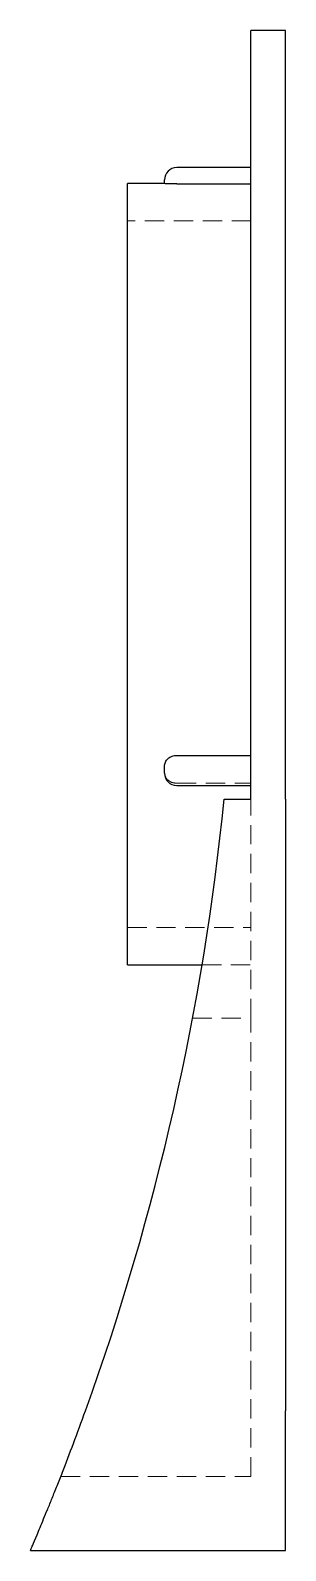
# Model space of a CAD drawing. Header units: millimetres. Extents: x 47 to 232, y 7 to 167.
# Drawn here: x 215.1 to 231.9, y 7 to 107 of the extents above.
import ezdxf

# ---------------------------------------------------------------- set-up
doc = ezdxf.new("R2010")
doc.units = ezdxf.units.MM
doc.linetypes.add('HIDDEN', pattern=[1.905, 1.27, -0.635])

msp = doc.modelspace()

# ---------------------------------------------------------------- linework, layer by layer
at = {"color": 7, "linetype": 'Continuous', "lineweight": 25}
for p, q in [((231.89, 107), (229.61, 107)), ((229.61, 56.43), (229.61, 107)), ((231.89, 56.43), (231.89, 107)), ((223.92, 96.92), (223.92, 97.16)), ((229.61, 97.98), (224.73, 97.98)), ((223.92, 96.92), (221.48, 96.92)), ((221.48, 45.54), (221.48, 96.92)), ((224.73, 96.9), (229.61, 96.9)), ((224.73, 59.31), (229.61, 59.31)), ((223.92, 58.14), (223.92, 58.59)), ((224.73, 57.33), (229.61, 57.33)), ((227.84, 56.43), (229.61, 56.43)), ((231.89, 56.43), (231.89, 16.2)), ((221.48, 45.54), (226.39, 45.54)), ((231.89, 7), (231.89, 16.2)), ((215.1, 7), (231.89, 7))]:
    msp.add_line(p, q, dxfattribs=at)
at = {"color": 7, "linetype": 'HIDDEN', "lineweight": 18}
for p, q in [((229.61, 94.48), (221.48, 94.48)), ((224.73, 57.48), (229.61, 57.48)), ((229.61, 42.03), (229.61, 56.43)), ((221.48, 47.98), (229.61, 47.98)), ((226.39, 45.54), (229.61, 45.54)), ((225.77, 42.03), (229.61, 42.03)), ((229.61, 18.22), (229.61, 42.03)), ((229.61, 11.88), (229.61, 18.22)), ((217.11, 11.88), (229.61, 11.88))]:
    msp.add_line(p, q, dxfattribs=at)
at = {"color": 7, "linetype": 'Continuous', "lineweight": 25}
for centre, radius, start, end in [((224.73, 97.16), 0.813, 90, 180), ((224.73, 58.14), 0.813, 180, 270), ((60.85, 73.15), 167.83, 340.1638, 354.2821)]:
    msp.add_arc(centre, radius, start, end, dxfattribs=at)
for points, knots in [([(224.73, 96.9), (224.63, 96.9), (224.52, 96.9), (224.32, 96.9), (224.23, 96.9), (224.01, 96.91), (223.92, 96.92), (223.92, 96.92)], [0, 0, 0, 0, 0.25, 0.25, 0.5, 0.5, 1, 1, 1, 1]), ([(223.92, 58.59), (223.92, 58.69), (223.94, 58.78), (224.02, 58.95), (224.08, 59.03), (224.23, 59.16), (224.32, 59.22), (224.52, 59.29), (224.63, 59.31), (224.73, 59.31)], [0, 0, 0, 0, 0.25, 0.25, 0.5, 0.5, 0.75, 0.75, 1, 1, 1, 1]), ([(215.1, 7.01), (215.1, 7.01), (215.1, 7.01), (215.15, 7.12), (215.27, 7.4), (215.46, 7.87), (215.73, 8.51), (215.96, 9.07), (216.23, 9.72), (216.53, 10.45), (216.85, 11.26), (217.31, 12.42), (217.93, 14.03), (218.45, 15.47), (218.72, 16.2)], [0, 0, 0, 0, 0.04459, 0.11361, 0.18264, 0.31334, 0.38051, 0.44768, 0.51567, 0.58367, 0.65338, 0.7231, 0.85999, 1, 1, 1, 1])]:
    msp.add_open_spline(points, degree=3, knots=knots, dxfattribs=at)
at = {"color": 7, "linetype": 'HIDDEN', "lineweight": 18}
for points, knots in [([(224.73, 57.48), (224.63, 57.48), (224.52, 57.5), (224.32, 57.56), (224.23, 57.62), (224.01, 57.81), (223.92, 57.99), (223.92, 58.17)], [0, 0, 0, 0, 0.25, 0.25, 0.5, 0.5, 1, 1, 1, 1]), ([(219.43, 18.22), (219.24, 17.67), (218.96, 16.85), (218.7, 16.15), (218.61, 15.91)], [0, 0, 0, 0, 0.66554, 1, 1, 1, 1]), ([(217.18, 12.11), (217.16, 12.05), (217.1, 11.89), (217.1, 11.9), (217.11, 11.91)], [0, 0, 0, 0, 0.41806, 1, 1, 1, 1])]:
    msp.add_open_spline(points, degree=3, knots=knots, dxfattribs=at)

doc.saveas('drawing.dxf')
